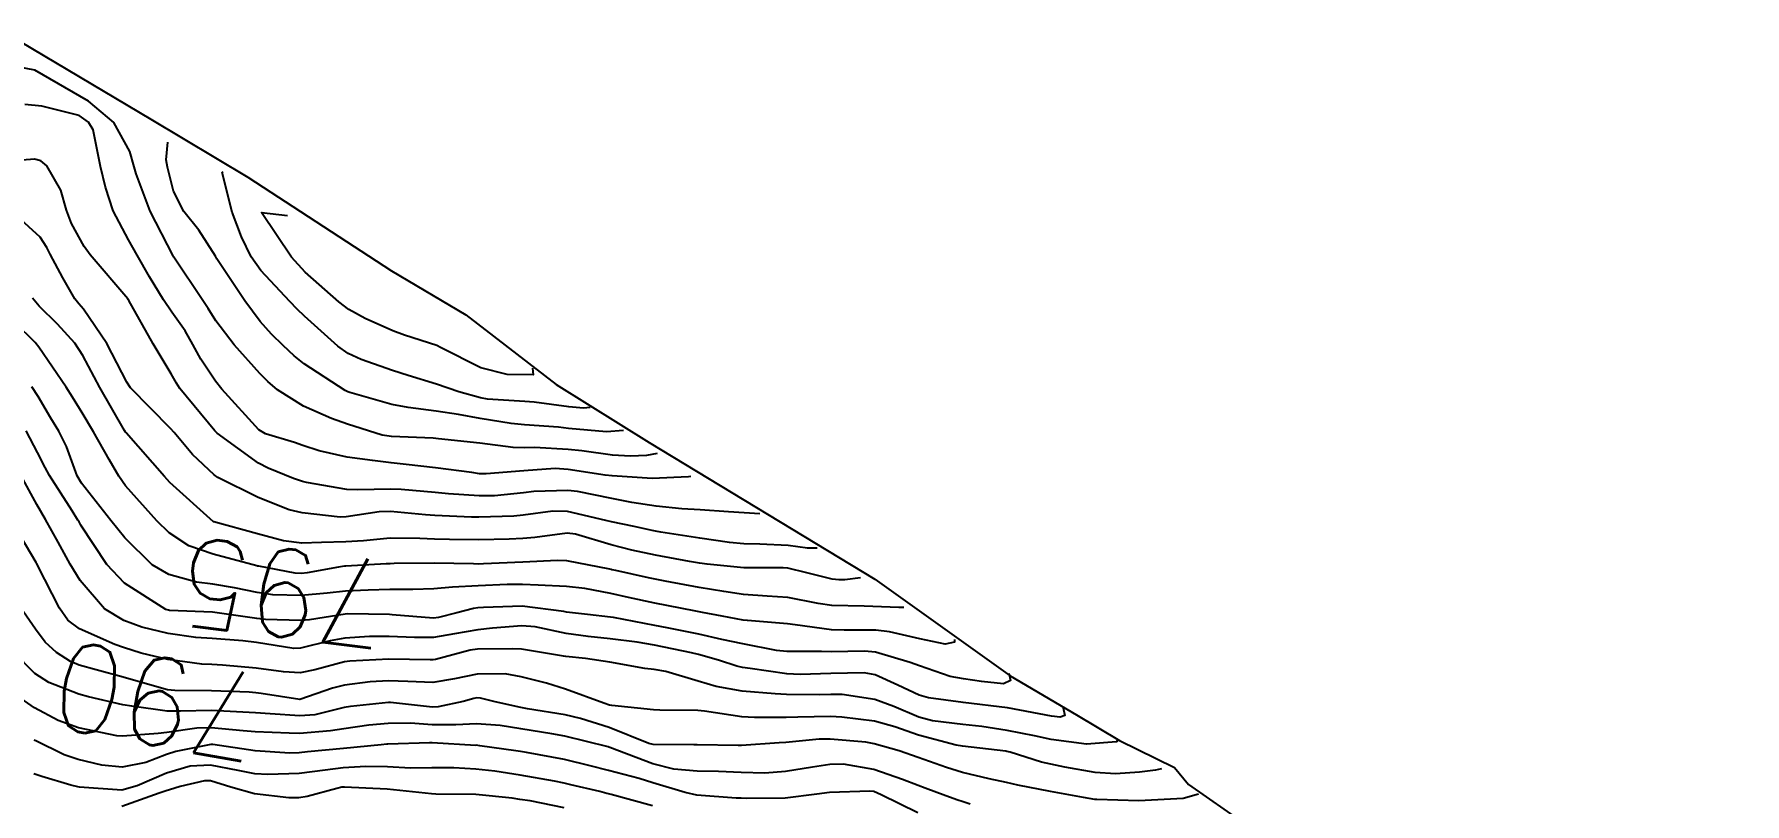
# Model space of a CAD drawing. Header units: metres. Extents: x 307586 to 320046, y 7427249 to 7434250.
# Drawn here: x 318761.4 to 318838.8, y 7430236 to 7430270.9 of the extents above; entities that cross this region are included whole.
import ezdxf
from ezdxf.enums import TextEntityAlignment as Align

# ---------------------------------------------------------------- set-up
doc = ezdxf.new("R2010")
doc.units = ezdxf.units.M
doc.header["$MEASUREMENT"] = 0
for name, color, linetype in [('Area', 45, 'Continuous'), ('Cotas', 45, 'Continuous'), ('Curvas de Nivel 1m', 11, 'Continuous'), ('Curvas de Nivel 5m', 15, 'Continuous')]:
    doc.layers.add(name, color=color, linetype=linetype)
doc.styles.add('Style-STANDARD', font='STANDARD.shx')

msp = doc.modelspace()

# ---------------------------------------------------------------- linework, layer by layer
at = {"layer": 'Area'}
msp.add_polyline3d([(318760.197, 7430270.859, 813.654), (318766.673, 7430267.017, 819.653), (318771.06, 7430264.395, 803.853), (318777.558, 7430260.161, 811.933), (318780.914, 7430258.16, 819.734), (318784.995, 7430255.011, 812.104), (318789.206, 7430252.396, 809.333), (318799.416, 7430246.211, 797.634), (318805.532, 7430241.827, 805.283), (318808.54, 7430240.068, 801.363), (318810.479, 7430238.901, 790.322), (318812.964, 7430237.688, 796.916), (318813.596, 7430236.911, 797.007), (318818.691, 7430233.36, 787.983), (318820.631, 7430232.247, 785.614), (318825.596, 7430228.367, 778.564), (318828.647, 7430226.398, 776.785), (318831.823, 7430223.485, 775.555), (318842.684, 7430216.133, 776.113)], dxfattribs=at)
at = {"layer": 'Curvas de Nivel 1m', "flags": 128}
for points, elevation in [([(318789.573, 7430251.89), (318789.092, 7430251.807), (318788.366, 7430251.766), (318787.545, 7430251.821), (318786.156, 7430252.005), (318785.547, 7430252.072), (318784.016, 7430252.168), (318783.548, 7430252.152), (318783.056, 7430252.155), (318781.55, 7430252.358), (318779.684, 7430252.556), (318779.552, 7430252.569), (318779.439, 7430252.578), (318777.552, 7430252.653), (318777.136, 7430252.724), (318775.56, 7430253.222), (318774.834, 7430253.477), (318773.572, 7430254.026), (318772.39, 7430254.778), (318771.953, 7430255.151), (318771.59, 7430255.512), (318770.433, 7430256.802), (318769.614, 7430257.895), (318769.257, 7430258.453), (318769.018, 7430258.819), (318767.712, 7430260.779), (318767.671, 7430260.84), (318766.637, 7430262.85), (318766.008, 7430264.547), (318765.915, 7430264.858), (318765.71, 7430265.558), (318764.997, 7430266.867), (318763.847, 7430267.826), (318761.423, 7430269.238), (318759.752, 7430269.556)], 802), ([(318791.093, 7430250.85), (318790.982, 7430250.834), (318789.35, 7430250.758), (318787.536, 7430250.875), (318787.221, 7430250.918), (318785.538, 7430251.171), (318784.958, 7430251.207), (318783.538, 7430251.114), (318781.841, 7430250.971), (318781.536, 7430250.976), (318781.186, 7430251.024), (318779.538, 7430251.245), (318778.22, 7430251.39), (318777.54, 7430251.468), (318776.696, 7430251.574), (318775.543, 7430251.719), (318774.282, 7430252.016), (318773.548, 7430252.258), (318773.166, 7430252.382), (318771.856, 7430252.785), (318771.556, 7430252.965), (318769.874, 7430254.807), (318769.586, 7430255.167), (318768.933, 7430256.157), (318768.572, 7430256.825), (318768.216, 7430257.438), (318767.617, 7430258.286), (318767.239, 7430258.844), (318766.605, 7430259.884), (318766.056, 7430260.856), (318765.66, 7430261.562), (318764.968, 7430262.867), (318764.62, 7430263.934), (318764.394, 7430264.873), (318764.06, 7430266.536), (318763.85, 7430266.879), (318763.423, 7430267.188), (318761.73, 7430267.61), (318760.97, 7430267.678)], 801), ([(318788.053, 7430252.93), (318787.282, 7430252.878), (318785.559, 7430253.029), (318785.103, 7430253.081), (318783.561, 7430253.195), (318782.958, 7430253.253), (318781.565, 7430253.481), (318780.59, 7430253.657), (318779.57, 7430253.81), (318778.307, 7430253.974), (318777.574, 7430254.108), (318775.667, 7430254.653), (318775.582, 7430254.681), (318775.457, 7430254.741), (318773.595, 7430255.95), (318773.147, 7430256.315), (318772.66, 7430256.774), (318772.12, 7430257.294), (318771.614, 7430257.864), (318770.919, 7430258.797), (318769.651, 7430260.693), (318769.586, 7430260.811), (318768.834, 7430261.991), (318768.156, 7430262.833), (318767.687, 7430263.762), (318767.414, 7430264.843), (318767.367, 7430265.183), (318767.443, 7430265.97)], 803), ([(318786.543, 7430253.97), (318786.238, 7430253.949), (318785.574, 7430254.005), (318784.003, 7430254.21), (318783.577, 7430254.247), (318781.89, 7430254.353), (318781.579, 7430254.402), (318780.599, 7430254.68), (318779.586, 7430255.031), (318778.305, 7430255.424), (318777.592, 7430255.64), (318776.185, 7430256.146), (318775.6, 7430256.416), (318775.127, 7430256.745), (318773.616, 7430258.105), (318773.282, 7430258.427), (318772.948, 7430258.77), (318771.644, 7430260.175), (318771.209, 7430260.794), (318770.771, 7430261.69), (318770.35, 7430262.803), (318769.899, 7430264.609), (318769.933, 7430264.65)], 804), ([(318796.803, 7430247.61), (318796.373, 7430247.613), (318795.495, 7430247.727), (318794.213, 7430247.796), (318793.496, 7430247.81), (318792.836, 7430247.87), (318791.498, 7430248.061), (318789.737, 7430248.332), (318789.501, 7430248.376), (318789.337, 7430248.408), (318788.524, 7430248.585), (318787.506, 7430248.799), (318787.249, 7430248.861), (318785.513, 7430249.265), (318784.852, 7430249.287), (318783.51, 7430249.104), (318783.092, 7430249.063), (318781.508, 7430249.012), (318781.164, 7430249.017), (318779.509, 7430249.091), (318779.083, 7430249.123), (318777.511, 7430249.263), (318776.99, 7430249.246), (318775.507, 7430249.026), (318775.237, 7430249.013), (318773.51, 7430249.212), (318772.93, 7430249.35), (318771.52, 7430249.906), (318769.702, 7430250.808), (318769.534, 7430250.922), (318768.558, 7430251.84), (318767.716, 7430252.838), (318767.556, 7430253.026), (318765.747, 7430254.858), (318765.577, 7430255.116), (318764.679, 7430256.869), (318763.618, 7430258.42), (318763.403, 7430258.666), (318763.224, 7430258.886), (318762.688, 7430259.843), (318762.117, 7430260.903), (318761.958, 7430261.208), (318761.661, 7430261.67), (318760.29, 7430262.924)], 799), ([(318800.733, 7430244.93), (318800.507, 7430244.922), (318798.939, 7430244.987), (318797.468, 7430245.018), (318796.849, 7430245.107), (318795.472, 7430245.375), (318794.545, 7430245.437), (318793.473, 7430245.513), (318792.587, 7430245.646), (318791.476, 7430245.834), (318789.93, 7430246.113), (318789.479, 7430246.201), (318789.175, 7430246.269), (318787.705, 7430246.597), (318787.518, 7430246.634), (318787.483, 7430246.646), (318787.426, 7430246.658), (318785.487, 7430247.039), (318785.054, 7430247.058), (318783.486, 7430246.975), (318781.717, 7430246.898), (318781.485, 7430246.89), (318781.262, 7430246.895), (318779.485, 7430246.931), (318777.679, 7430246.911), (318777.485, 7430246.905), (318777.31, 7430246.896), (318775.483, 7430246.798), (318775.434, 7430246.79), (318775.153, 7430246.743), (318773.744, 7430246.493), (318773.48, 7430246.468), (318773.199, 7430246.483), (318771.549, 7430246.789), (318771.493, 7430246.8), (318771.466, 7430246.807), (318769.488, 7430247.331), (318768.38, 7430247.715), (318767.497, 7430248.295), (318766.942, 7430248.846), (318765.526, 7430250.43), (318765.215, 7430250.863), (318764.789, 7430251.619), (318764.079, 7430252.875), (318763.561, 7430253.737), (318763.125, 7430254.443), (318762.837, 7430254.891), (318761.6, 7430256.705), (318761.43, 7430256.912), (318759.62, 7430258.682)], 797), ([(318798.773, 7430246.27), (318798.064, 7430246.181), (318797.784, 7430246.171), (318797.48, 7430246.207), (318796.337, 7430246.491), (318795.485, 7430246.703), (318795.268, 7430246.719), (318793.485, 7430246.718), (318791.824, 7430246.882), (318791.487, 7430246.934), (318791.035, 7430247.007), (318789.49, 7430247.298), (318788.427, 7430247.521), (318787.495, 7430247.759), (318785.868, 7430248.248), (318785.5, 7430248.289), (318784.034, 7430248.098), (318783.497, 7430248.049), (318782.869, 7430248.021), (318781.496, 7430247.985), (318780.175, 7430248.004), (318779.496, 7430248.015), (318778.835, 7430248.039), (318777.496, 7430248.061), (318776.281, 7430247.946), (318775.494, 7430247.892), (318774.382, 7430247.863), (318773.494, 7430247.832), (318772.665, 7430247.943), (318771.498, 7430248.261), (318769.519, 7430248.793), (318769.503, 7430248.796), (318767.529, 7430250.582), (318767.281, 7430250.843), (318765.553, 7430252.819), (318765.524, 7430252.86), (318765.478, 7430252.936), (318764.361, 7430254.872), (318763.594, 7430256.317), (318763.224, 7430256.886), (318762.45, 7430257.736), (318761.619, 7430258.554), (318761.31, 7430258.913)], 798), ([(318803.013, 7430243.48), (318803.023, 7430243.36), (318802.594, 7430243.265), (318801.449, 7430243.513), (318800.079, 7430243.818), (318799.455, 7430243.895), (318798.033, 7430243.893), (318797.454, 7430243.913), (318795.816, 7430244.138), (318795.458, 7430244.182), (318793.649, 7430244.329), (318793.46, 7430244.358), (318792.508, 7430244.534), (318791.618, 7430244.701), (318791.465, 7430244.728), (318791.249, 7430244.768), (318789.468, 7430245.119), (318788.265, 7430245.382), (318787.473, 7430245.561), (318786.303, 7430245.784), (318785.475, 7430245.87), (318784.181, 7430245.928), (318783.476, 7430245.967), (318782.785, 7430245.959), (318781.475, 7430245.908), (318780.31, 7430245.846), (318779.474, 7430245.765), (318778.514, 7430245.745), (318777.473, 7430245.74), (318776.494, 7430245.708), (318775.472, 7430245.668), (318774.644, 7430245.575), (318773.47, 7430245.46), (318772.185, 7430245.494), (318771.471, 7430245.604), (318770.454, 7430245.82), (318769.475, 7430245.977), (318768.728, 7430246.073), (318767.479, 7430246.41), (318766.726, 7430246.848), (318765.495, 7430248.079), (318764.862, 7430248.866), (318763.528, 7430250.549), (318763.338, 7430250.883), (318762.857, 7430252.201), (318762.509, 7430252.896), (318762.143, 7430253.485), (318761.568, 7430254.466), (318761.288, 7430254.913)], 796), ([(318807.923, 7430240.45), (318808.008, 7430240.045), (318807.797, 7430239.958), (318807.408, 7430240.007), (318805.413, 7430240.38), (318803.415, 7430240.632), (318801.836, 7430240.842), (318801.418, 7430240.954), (318800.457, 7430241.405), (318799.427, 7430241.876), (318798.938, 7430241.967), (318797.427, 7430241.932), (318796.03, 7430241.891), (318795.427, 7430241.923), (318793.781, 7430242.165), (318793.43, 7430242.211), (318793.172, 7430242.265), (318792.343, 7430242.536), (318791.437, 7430242.798), (318791.12, 7430242.871), (318789.443, 7430243.225), (318788.664, 7430243.362), (318787.447, 7430243.513), (318786.443, 7430243.615), (318785.45, 7430243.753), (318784.045, 7430244.043), (318783.455, 7430244.098), (318782.118, 7430243.995), (318781.452, 7430243.921), (318780.403, 7430243.726), (318779.446, 7430243.572), (318778.588, 7430243.561), (318777.446, 7430243.618), (318776.56, 7430243.615), (318775.445, 7430243.538), (318774.773, 7430243.416), (318773.438, 7430243.078), (318773.139, 7430243.063), (318771.441, 7430243.339), (318770.822, 7430243.416), (318769.444, 7430243.518), (318768.699, 7430243.567), (318767.447, 7430243.748), (318766.259, 7430244.038), (318765.448, 7430244.333), (318764.578, 7430244.869), (318763.472, 7430246.142), (318763.019, 7430246.887), (318762.471, 7430247.874), (318761.9, 7430248.904), (318761.513, 7430249.577), (318760.791, 7430250.917)], 794), ([(318810.383, 7430238.93), (318810.35, 7430238.844), (318808.994, 7430238.737), (318807.392, 7430238.956), (318806.643, 7430239.112), (318805.398, 7430239.367), (318804.249, 7430239.543), (318803.401, 7430239.637), (318802.023, 7430239.801), (318801.406, 7430239.961), (318800.281, 7430240.441), (318799.416, 7430240.769), (318797.933, 7430240.987), (318797.418, 7430240.988), (318796.926, 7430240.977), (318795.418, 7430240.988), (318794.908, 7430241.016), (318793.419, 7430241.146), (318792.236, 7430241.352), (318791.423, 7430241.599), (318789.968, 7430242.024), (318789.428, 7430242.114), (318789.014, 7430242.161), (318787.431, 7430242.449), (318786.33, 7430242.611), (318785.434, 7430242.71), (318785.333, 7430242.723), (318783.439, 7430243.035), (318783.028, 7430243.057), (318781.438, 7430243.032), (318781.118, 7430242.993), (318779.93, 7430242.685), (318779.545, 7430242.576), (318779.432, 7430242.555), (318779.295, 7430242.556), (318777.432, 7430242.587), (318775.666, 7430242.502), (318775.43, 7430242.465), (318774.082, 7430242.098), (318773.425, 7430241.972), (318772.662, 7430242.008), (318771.427, 7430242.185), (318769.913, 7430242.321), (318769.428, 7430242.339), (318768.973, 7430242.361), (318767.43, 7430242.574), (318766.232, 7430242.852), (318765.435, 7430243.109), (318765.042, 7430243.258), (318763.444, 7430243.956), (318762.913, 7430244.354), (318762.532, 7430244.894), (318761.546, 7430246.845), (318761.514, 7430246.91), (318761.502, 7430246.929), (318761.483, 7430246.962), (318760.315, 7430248.922)], 793), ([(318812.383, 7430237.63), (318812.108, 7430237.573), (318811.38, 7430237.481), (318810.302, 7430237.398), (318809.38, 7430237.454), (318808.013, 7430237.707), (318807.378, 7430237.833), (318806.953, 7430237.93), (318805.534, 7430238.378), (318805.383, 7430238.416), (318805.339, 7430238.425), (318803.387, 7430238.645), (318803.097, 7430238.695), (318801.394, 7430239.148), (318800.313, 7430239.527), (318799.403, 7430239.781), (318797.915, 7430239.963), (318797.406, 7430239.989), (318795.933, 7430239.964), (318795.405, 7430239.948), (318793.976, 7430239.943), (318793.405, 7430239.979), (318791.714, 7430240.24), (318791.409, 7430240.271), (318789.689, 7430240.287), (318789.409, 7430240.299), (318787.524, 7430240.486), (318787.412, 7430240.513), (318787.154, 7430240.603), (318785.419, 7430241.235), (318784.556, 7430241.494), (318783.424, 7430241.781), (318782.696, 7430241.921), (318781.425, 7430241.915), (318780.401, 7430241.702), (318779.421, 7430241.535), (318778.284, 7430241.57), (318777.422, 7430241.604), (318776.593, 7430241.557), (318775.42, 7430241.405), (318774.891, 7430241.272), (318773.413, 7430240.76), (318771.665, 7430241.036), (318771.416, 7430241.069), (318771.113, 7430241.096), (318769.416, 7430241.158), (318767.751, 7430241.169), (318767.417, 7430241.202), (318766.933, 7430241.329), (318765.422, 7430241.772), (318764.189, 7430242.109), (318763.427, 7430242.313), (318763.026, 7430242.483), (318762.403, 7430242.895), (318761.895, 7430243.36), (318761.443, 7430243.943), (318760.778, 7430244.917)], 792), ([(318814.053, 7430236.48), (318813.363, 7430236.28), (318811.362, 7430236.184), (318809.458, 7430236.233), (318809.362, 7430236.244), (318808.856, 7430236.335), (318807.365, 7430236.603), (318805.885, 7430236.889), (318805.369, 7430237.001), (318804.589, 7430237.169), (318803.374, 7430237.463), (318802.655, 7430237.69), (318801.38, 7430238.143), (318800.521, 7430238.439), (318799.388, 7430238.763), (318799.013, 7430238.831), (318797.39, 7430238.974), (318796.898, 7430238.97), (318795.388, 7430238.821), (318795.094, 7430238.796), (318793.385, 7430238.68), (318793.229, 7430238.678), (318791.385, 7430238.707), (318791.228, 7430238.709), (318789.385, 7430238.72), (318789.19, 7430238.769), (318787.396, 7430239.495), (318786.104, 7430239.908), (318785.405, 7430240.065), (318783.699, 7430240.347), (318783.409, 7430240.397), (318782.241, 7430240.658), (318781.573, 7430240.826), (318781.415, 7430240.831), (318781.278, 7430240.807), (318780.796, 7430240.676), (318779.666, 7430240.43), (318779.409, 7430240.423), (318777.506, 7430240.625), (318777.411, 7430240.623), (318775.695, 7430240.45), (318775.408, 7430240.396), (318774.08, 7430240.076), (318773.402, 7430240.022), (318772.072, 7430240.111), (318771.403, 7430240.153), (318769.976, 7430240.232), (318769.405, 7430240.261), (318768.003, 7430240.232), (318767.404, 7430240.238), (318765.806, 7430240.455), (318765.408, 7430240.525), (318763.854, 7430240.876), (318763.414, 7430241.004), (318762.056, 7430241.537), (318761.423, 7430241.945), (318760.455, 7430242.92)], 791), ([(318801.355, 7430235.637), (318799.707, 7430236.447), (318799.364, 7430236.596), (318799.194, 7430236.623), (318797.364, 7430236.556), (318796.797, 7430236.478), (318795.361, 7430236.304), (318793.589, 7430236.29), (318793.361, 7430236.293), (318793.139, 7430236.302), (318791.362, 7430236.442), (318790.839, 7430236.555), (318789.367, 7430236.998), (318788.761, 7430237.184), (318787.373, 7430237.553), (318786.54, 7430237.768), (318785.377, 7430238.044), (318783.656, 7430238.361), (318783.381, 7430238.407), (318783.175, 7430238.437), (318781.546, 7430238.668), (318781.383, 7430238.69), (318781.364, 7430238.689), (318779.385, 7430238.808), (318779.269, 7430238.807), (318777.383, 7430238.744), (318777.349, 7430238.745), (318777.081, 7430238.715), (318775.381, 7430238.553), (318773.747, 7430238.389), (318773.379, 7430238.351), (318772.95, 7430238.338), (318771.379, 7430238.445), (318769.466, 7430238.725), (318769.382, 7430238.72), (318767.791, 7430238.413), (318767.377, 7430238.279), (318766.442, 7430237.912), (318765.371, 7430237.696), (318764.451, 7430237.79), (318763.375, 7430238.042), (318762.747, 7430238.26), (318761.44, 7430238.909), (318761.383, 7430238.944)], 789), ([(318789.357, 7430235.957), (318787.49, 7430236.461), (318787.362, 7430236.497), (318787.286, 7430236.515), (318786.969, 7430236.596), (318785.659, 7430236.909), (318785.366, 7430236.974), (318784.928, 7430237.064), (318783.37, 7430237.346), (318782.229, 7430237.514), (318781.372, 7430237.612), (318780.377, 7430237.676), (318779.373, 7430237.668), (318778.409, 7430237.663), (318777.373, 7430237.72), (318776.387, 7430237.739), (318775.372, 7430237.677), (318774.548, 7430237.572), (318773.37, 7430237.42), (318771.954, 7430237.367), (318771.369, 7430237.403), (318770.613, 7430237.555), (318769.373, 7430237.79), (318768.445, 7430237.746), (318767.369, 7430237.432), (318766.053, 7430236.85), (318765.36, 7430236.668), (318763.437, 7430236.804), (318763.362, 7430236.815), (318763.053, 7430236.885), (318761.734, 7430237.272), (318761.368, 7430237.403)], 788), ([(318785.355, 7430235.863), (318783.82, 7430236.174), (318783.359, 7430236.245), (318783.01, 7430236.296), (318781.361, 7430236.471), (318779.564, 7430236.485), (318779.361, 7430236.489), (318777.363, 7430236.71), (318775.427, 7430236.803), (318775.364, 7430236.803), (318775.311, 7430236.793), (318775.08, 7430236.743), (318773.74, 7430236.375), (318773.358, 7430236.315), (318772.912, 7430236.32), (318771.36, 7430236.488), (318770.283, 7430236.801), (318769.366, 7430237.077), (318769.101, 7430237.077), (318767.993, 7430236.824), (318767.516, 7430236.673), (318767.361, 7430236.629), (318767.047, 7430236.524), (318765.349, 7430235.916)], 787)]:
    msp.add_lwpolyline(points, dxfattribs=dict(at, elevation=elevation))
at = {"layer": 'Curvas de Nivel 5m', "flags": 128}
for points, elevation in [([(318794.213, 7430249.16), (318792.799, 7430249.246), (318791.515, 7430249.345), (318790.686, 7430249.388), (318789.517, 7430249.508), (318788.425, 7430249.681), (318787.522, 7430249.848), (318785.973, 7430250.169), (318785.527, 7430250.22), (318783.994, 7430250.167), (318783.525, 7430250.117), (318782.207, 7430249.975), (318781.522, 7430249.969), (318780.137, 7430250.07), (318779.524, 7430250.121), (318777.984, 7430250.256), (318777.526, 7430250.284), (318776.015, 7430250.246), (318775.526, 7430250.262), (318773.715, 7430250.574), (318773.531, 7430250.62), (318773.113, 7430250.766), (318771.979, 7430251.225), (318771.54, 7430251.456), (318769.674, 7430252.809), (318769.555, 7430252.923), (318767.983, 7430254.834), (318767.825, 7430255.076), (318767.589, 7430255.49), (318766.774, 7430256.848), (318765.67, 7430258.812), (318765.64, 7430258.86), (318765.623, 7430258.884), (318763.919, 7430260.877), (318763.657, 7430261.252), (318763.072, 7430262.294), (318762.854, 7430262.892), (318762.594, 7430263.809), (318761.963, 7430264.906), (318761.696, 7430265.135), (318761.402, 7430265.209), (318759.695, 7430265.065)], 800), ([(318783.923, 7430255.75), (318783.96, 7430255.456), (318782.779, 7430255.464), (318781.594, 7430255.763), (318779.767, 7430256.688), (318779.604, 7430256.772), (318778.141, 7430257.245), (318777.61, 7430257.434), (318776.354, 7430257.994), (318775.62, 7430258.399), (318775.163, 7430258.745), (318773.643, 7430260.093), (318773.034, 7430260.769), (318771.673, 7430262.79), (318772.853, 7430262.66)], 805), ([(318805.473, 7430241.96), (318805.554, 7430241.625), (318805.229, 7430241.475), (318804.238, 7430241.578), (318803.426, 7430241.691), (318802.826, 7430241.808), (318801.431, 7430242.278), (318801.018, 7430242.434), (318799.44, 7430242.906), (318798.946, 7430242.952), (318797.44, 7430242.924), (318796.995, 7430242.93), (318795.439, 7430242.934), (318794.968, 7430242.976), (318793.444, 7430243.274), (318792.499, 7430243.483), (318791.45, 7430243.721), (318790.019, 7430244), (318789.456, 7430244.109), (318787.587, 7430244.472), (318787.461, 7430244.493), (318786.413, 7430244.611), (318785.464, 7430244.718), (318785.345, 7430244.74), (318783.466, 7430244.979), (318781.719, 7430244.92), (318781.465, 7430244.903), (318781.257, 7430244.88), (318780.51, 7430244.68), (318779.681, 7430244.466), (318779.459, 7430244.449), (318777.586, 7430244.593), (318777.461, 7430244.602), (318775.566, 7430244.634), (318775.461, 7430244.629), (318773.842, 7430244.372), (318773.456, 7430244.33), (318771.861, 7430244.379), (318771.457, 7430244.428), (318769.569, 7430244.701), (318769.461, 7430244.714), (318767.507, 7430244.794), (318767.462, 7430244.799), (318767.348, 7430244.841), (318765.47, 7430246.022), (318764.675, 7430246.868), (318763.501, 7430248.655), (318763.418, 7430248.797), (318763.367, 7430248.882), (318763.102, 7430249.293), (318762.078, 7430250.902), (318761.884, 7430251.253), (318761.543, 7430251.93), (318761.034, 7430252.915)], 795), ([(318803.72, 7430236.035), (318803.36, 7430236.141), (318803.17, 7430236.212), (318802.622, 7430236.411), (318801.689, 7430236.748), (318801.367, 7430236.865), (318800.667, 7430237.14), (318799.374, 7430237.598), (318797.998, 7430237.843), (318797.377, 7430237.829), (318796.591, 7430237.697), (318795.373, 7430237.503), (318794.446, 7430237.436), (318793.372, 7430237.459), (318792.339, 7430237.502), (318791.373, 7430237.521), (318790.33, 7430237.604), (318789.376, 7430237.852), (318787.43, 7430238.59), (318787.383, 7430238.608), (318787.357, 7430238.616), (318785.39, 7430239.106), (318784.804, 7430239.213), (318783.395, 7430239.429), (318782.463, 7430239.588), (318781.398, 7430239.666), (318780.462, 7430239.614), (318779.397, 7430239.622), (318778.417, 7430239.685), (318777.397, 7430239.672), (318776.521, 7430239.598), (318775.393, 7430239.441), (318774.79, 7430239.348), (318773.39, 7430239.231), (318772.919, 7430239.238), (318771.391, 7430239.301), (318770.843, 7430239.343), (318769.393, 7430239.485), (318768.747, 7430239.465), (318767.389, 7430239.264), (318767.002, 7430239.223), (318765.387, 7430239.105), (318765.136, 7430239.113), (318763.392, 7430239.476), (318762.481, 7430239.809), (318761.405, 7430240.388), (318760.658, 7430240.918)], 790)]:
    msp.add_lwpolyline(points, dxfattribs=dict(at, elevation=elevation))

# ---------------------------------------------------------------- texts
at = {"layer": 'Cotas', "style": 'Style-STANDARD'}
for s, rotation, p in [('795', 172.98886, (318772.673, 7430245.583, 795)), ('790', 169.8291, (318766.953, 7430240.683, 790))]:
    msp.add_text(s, height=4, rotation=rotation, dxfattribs=at).set_placement(p, align=Align.MIDDLE_CENTER)

doc.saveas('drawing.dxf')
